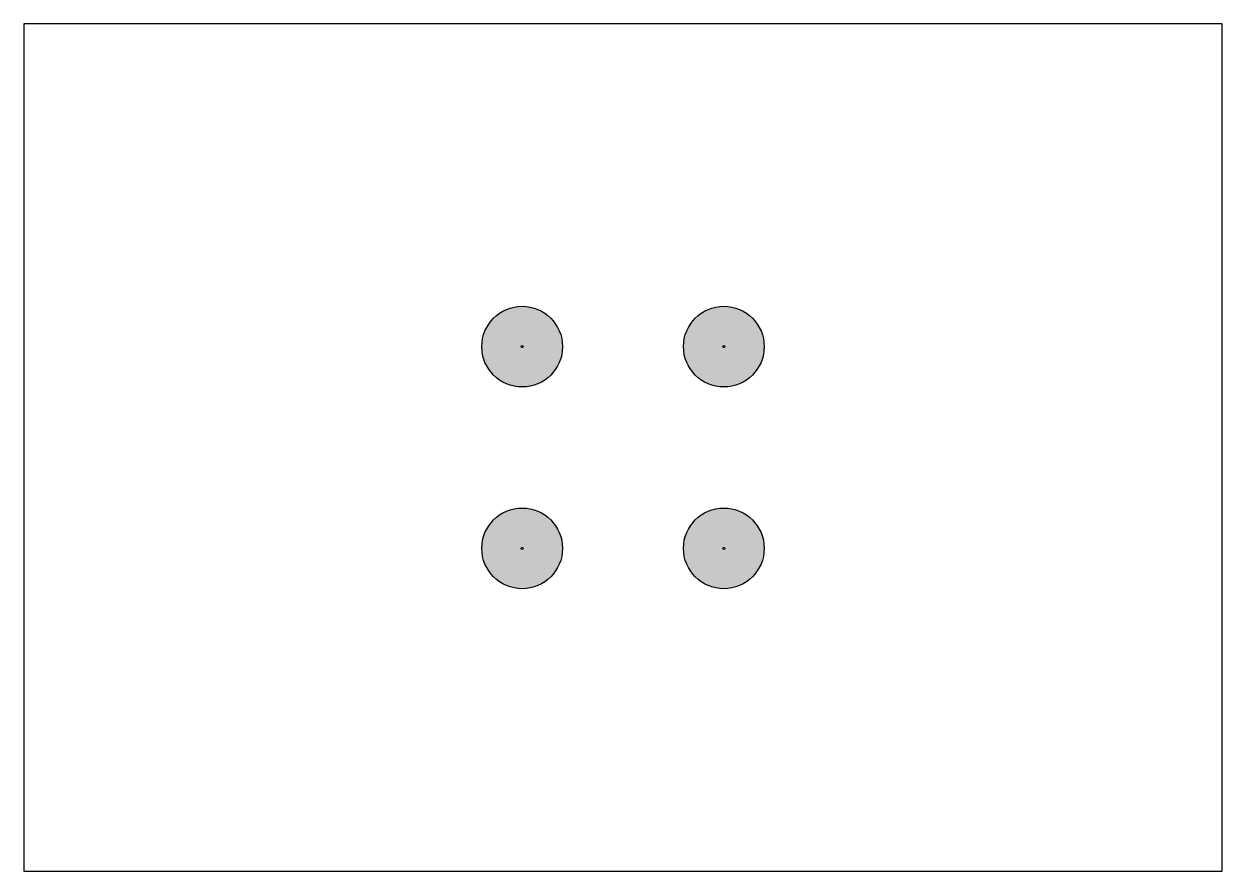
# Model space of a CAD drawing. Header units: inches. Extents: x 0 to 297, y 0 to 210.
import ezdxf

# ---------------------------------------------------------------- set-up
doc = ezdxf.new("R2010")
doc.units = ezdxf.units.IN
doc.layers.add('细实线', color=7, linetype='Continuous')

msp = doc.modelspace()

# ---------------------------------------------------------------- hatches: boundary and pattern name
h = msp.add_hatch(color=256)
h.dxf.hatch_style = 1
h.paths.add_polyline_path([(133.5, 130, 1), (113.5, 130, 1)])
h.paths.add_polyline_path([(123.25, 130, -1), (123.75, 130, -1)], flags=16)
h.paths.add_polyline_path([(163.5, 130, 1), (183.5, 130, 1)])
h.paths.add_polyline_path([(173.75, 130, -1), (173.25, 130, -1)], flags=16)
h.paths.add_polyline_path([(163.5, 80, 1), (183.5, 80, 1)])
h.paths.add_polyline_path([(173.75, 80, -1), (173.25, 80, -1)], flags=16)
h.paths.add_polyline_path([(113.5, 80, 1), (133.5, 80, 1)])
h.paths.add_polyline_path([(123.75, 80, -1), (123.25, 80, -1)], flags=16)

# ---------------------------------------------------------------- linework, layer by layer
for centre, radius in [((123.5, 130), 10), ((173.5, 130), 10), ((123.5, 130), 0.25), ((173.5, 130), 0.25), ((123.5, 80), 10), ((173.5, 80), 10), ((123.5, 80), 0.25), ((173.5, 80), 0.25)]:
    msp.add_circle(centre, radius)
at = {"layer": '细实线'}
msp.add_lwpolyline([(0, 0), (297, 0), (297, 210), (0, 210)], close=True, dxfattribs=at)

doc.saveas('drawing.dxf')
